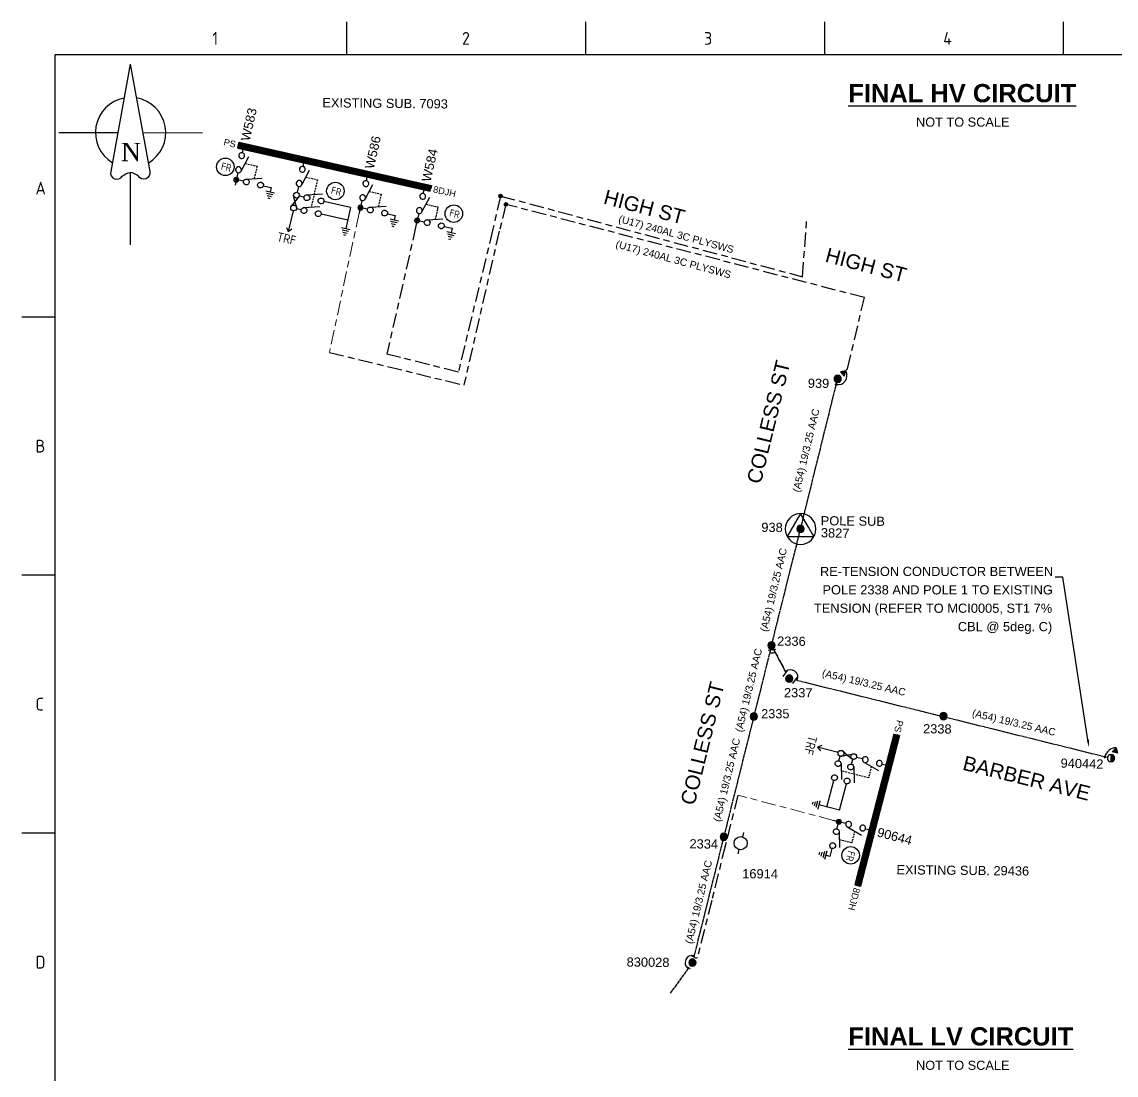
# Paper-space layout 'A1 Page 3' of a CAD drawing. Header units: metres, sheet in millimetres. Extents: x -21 to 813, y -3 to 583.
# Drawn here: x -20.5 to 279.5, y 294.6 to 583.4 of the extents above; entities that cross this region are included whole.
import ezdxf
from ezdxf import colors
from ezdxf.entities.mleader import LeaderData, LeaderLine
from ezdxf.enums import TextEntityAlignment as Align
from ezdxf.math import Vec2, Vec3

# ---------------------------------------------------------------- set-up
doc = ezdxf.new("R2010")
doc.units = ezdxf.units.M
for name, pattern in [('A', [0]), ('Cable Exist OH', [1, 1, 0]), ('Cable Exist UG', [8.2, 4, -1.2, 1.8, -1.2]), ('CENTERX2', [4, 2.5, -0.5, 0.5, -0.5]), ('DASHED', [0.75, 0.5, -0.25])]:
    doc.linetypes.add(name, pattern=pattern)
doc.layers.get('0').update_dxf_attribs({"color": 6})
doc.layers.add('Cadastre Roads_SP_EXT', color=9, linetype='Continuous', lineweight=5)
for name, color, linetype in [('Earthing_SP_Misc', 7, 'Continuous'), ('Equip_HV_EXT', 7, 'Continuous'), ('Equip_HV_LV_EXT', 7, 'Continuous'), ('Equip_LV_NEW', 2, 'Continuous'), ('Equip_SP_HV_EXT', 7, 'Continuous'), ('Equip_SP_LV_NEW', 2, 'Continuous'), ('Mains_HV_EXT', 7, 'Continuous'), ('Mains_HV_NEW_U97', 2, 'Continuous'), ('Mains_LV_EXT', 7, 'Continuous'), ('Notes', 7, 'Continuous'), ('Span_SP_EXT', 7, 'Continuous'), ('Sub_SP_EXT', 7, 'Continuous'), ('Sub_SP_TR_HV_LV_EXT', 7, 'Continuous'), ('SupportsOH_SP_TR_HV_LV_SL_EXT', 7, 'Continuous'), ('SupportsOH_SP_TR_HV_LV_SL_NEW', 2, 'Continuous'), ('SupportsUG_SP_EXT', 7, 'Continuous')]:
    doc.layers.add(name, color=color, linetype=linetype)
doc.styles.add('ARIAL', font='arial.ttf', dxfattribs={"height": 2})
doc.styles.add('iecISOCP', font='isocp.shx')
doc.styles.add('iecNAME', font='times.ttf')
doc.styles.add('IESYMBOL1', font='isocp.shx')
doc.styles.add('POLE_LABEL', font='arial.ttf')
doc.styles.get("Standard").update_dxf_attribs({"font": 'arial.ttf'})
doc.styles.add('SWG_LABEL', font='arial.ttf')
doc.styles.add('SWITCH_LABEL', font='arial.ttf', dxfattribs={"height": 2.5})
doc.linetypes.add('Cable New UG', pattern='A,7,-0.25,["x",Standard,S=2,R=0,X=0.2,Y=-0.8],-2.1', length=9.35)

# ---------------------------------------------------------------- blocks, each defined once
blk = doc.blocks.new('NorthPnt 11(NP11)')
for p, q in [((-19.7, 0.02), (-3.49, 0)), ((3.32, 0), (19.7, -0.02)), ((-0.08, -10.94), (-0.08, -30.8))]:
    blk.add_line(p, q)
for points in [[(-0.08, 18.81), (-5.43, -10.68, 0.877048), (-2.29, -11.9, -0.1543), (-0.08, -10.94, 0.090511)], [(-0.08, 18.81), (5.26, -10.68, -0.877048), (2.13, -11.9, 0.1543), (-0.08, -10.94, -0.090511)]]:
    blk.add_lwpolyline(points, format="xyb")
for start, end in [(100.5988, 238.8643), (300.0994, 80.4374)]:
    blk.add_arc((0, 0), 9.64, start, end)
at = {"color": 7, "style": 'iecNAME'}
blk.add_text('N', height=5.02, dxfattribs=at).set_placement((-2.62, -7.82))
blk = doc.blocks.new('A1_FRAME_TITLE')
at = {"layer": 'Notes', "linetype": 'Continuous'}
for p, q in [((89.14, 574.39), (89.14, 583.39)), ((154.65, 574.39), (154.65, 583.39)), ((220.16, 574.39), (220.16, 583.39)), ((285.67, 574.39), (285.67, 583.39)), ((9, 502.43), (0, 502.43)), ((8.99, 431.68), (0, 431.68)), ((8.99, 360.93), (0, 360.93))]:
    blk.add_line(p, q, dxfattribs=at)
at = {"layer": 'Notes', "color": 3, "linetype": 'Continuous'}
blk.add_line((9, 574.39), (9, 5.97), dxfattribs=at)
at = {"layer": 'Notes', "color": 3, "linetype": 'Continuous', "flags": 128}
for points in [[(149.5, 574.39), (9, 574.39)], [(824.37, 574.39), (149.5, 574.39)]]:
    blk.add_lwpolyline(points, dxfattribs=at)
blk.add_attdef('DRAFT_NUM', (29.9, 23.29), '', height=2.5, rotation=90)
at = {"layer": 'Notes', "color": 7, "style": 'iecISOCP'}
for s, p in [('1', (52.24, 577.12)), ('2', (120.7, 577.12)), ('3', (187.09, 577.12)), ('4', (252.67, 577.12)), ('A', (3.74, 536.06)), ('B', (3.74, 465.31)), ('C', (3.74, 394.56)), ('D', (3.74, 323.81))]:
    blk.add_text(s, height=3.5, dxfattribs=at).set_placement(p)
at = {"layer": 'Notes', "color": 7, "style": 'iecISOCP', "flags": 8}
blk.add_attdef('VERSION_NO', text='', height=2.5, rotation=90, dxfattribs=at).set_placement((302.04, 43.81), align=Align.MIDDLE_CENTER)
at = {"layer": 'Notes', "color": 7, "style": 'iecISOCP'}
for tag, p in [('CAP_NO', (513.19, 43.46)), ('IE_NUM', (513.05, 37.81)), ('REF_No_1', (335.24, 32.31)), ('REF_1', (362.52, 32.31)), ('GEN_WO', (441.71, 31.76)), ('HV_SWITCH', (513.46, 32.16)), ('REF_No_2', (335.24, 26.31)), ('REF_2', (362.52, 26.31)), ('OH_WO', (441.71, 25.81)), ('UBD_REF', (513.05, 25.83)), ('REF_No_3', (335.24, 20.31)), ('REF_3', (362.52, 20.31)), ('UG_WO', (441.71, 20.05)), ('GIS_MAP_No', (513.05, 20.04)), ('REF_No_4', (335.24, 14.31)), ('REF_4', (362.52, 14.31)), ('SUB_WO', (441.71, 13.81)), ('HV_OP_DIAG', (513.33, 14.2)), ('LGA', (512.95, 7.78))]:
    blk.add_attdef(tag, p, '', height=2.5, dxfattribs=at)
at = {"layer": 'Notes', "style": 'iecISOCP'}
for tag, p in [('T1', (684.37, 39.47)), ('T2', (684.37, 34.35)), ('T3', (684.37, 28.92)), ('T4', (684.37, 23.66)), ('T5', (684.37, 18.23)), ('T6', (684.37, 12.97))]:
    blk.add_attdef(tag, text='', height=3.5, dxfattribs=at).set_placement(p, align=Align.CENTER)
at = {"layer": 'Notes', "color": 7, "style": 'iecISOCP'}
for tag, p in [('scale', (567.76, 33.27)), ('DRAWN', (567.76, 24.93)), ('DATE', (567.76, 16.88)), ('CHD', (567.76, 8.37)), ('DESIGN', (605.62, 9.15))]:
    blk.add_attdef(tag, text='', height=2.5, dxfattribs=at).set_placement(p, align=Align.CENTER)
at = {"layer": 'Notes', "color": 4, "style": 'iecISOCP'}
blk.add_attdef('NUM', text='', height=7, dxfattribs=at).set_placement((792.37, 20.12), align=Align.MIDDLE_CENTER)
at = {"layer": 'Notes', "color": 1, "style": 'iecISOCP'}
blk.add_attdef('REV', text='', height=5, dxfattribs=at).set_placement((820.05, 17.1), align=Align.CENTER)
at = {"layer": 'Notes', "color": 7, "style": 'iecISOCP'}
for tag, p in [('NS', (790.71, 8.12)), ('SHTS', (805.41, 8.12))]:
    blk.add_attdef(tag, text='', height=2.5, dxfattribs=at).set_placement(p, align=Align.MIDDLE)
at = {"layer": 'Notes', "style": 'iecISOCP'}
blk.add_attdef('ExportID', (9.08, 2.39), '', height=2.5, dxfattribs=at)
at = {"layer": 'Notes', "style": 'iecISOCP', "flags": 1}
for tag, p in [('ProjectType', (14.17, -26.8)), ('ProjectNumber', (23.56, -26.82)), ('DrawingNumber', (35.51, -26.8)), ('ProjectDescription', (47.56, -26.83)), ('ExportDate', (60.28, -26.79)), ('ExportUserName', (69.15, -26.8)), ('DesignerCompanyName', (81.48, -26.79)), ('ExportAreaOfInterest', (97.1, -26.81)), ('GIS_SUCCESS', (112, -26.78)), ('CAD_SUCCESS', (121.79, -26.78)), ('DEPOTCODE', (132.11, -26.88)), ('ExportCategories', (140.08, -26.8)), ('Comments', (154.38, -26.88))]:
    blk.add_attdef(tag, p, '', height=1, dxfattribs=at)
blk = doc.blocks.new('SUB_POLE_EXT')
blk.add_wipeout([(0, 4.22), (0.42, 4.2), (0.83, 4.14), (1.21, 4.05), (1.62, 3.9), (1.99, 3.72), (2.35, 3.51), (2.68, 3.26), (2.99, 2.99), (3.28, 2.66), (3.52, 2.34), (3.76, 1.92), (3.9, 1.62), (4.04, 1.23), (4.18, 0.63), (4.22, 0), (4.18, -0.61), (4.06, -1.15), (3.9, -1.62), (3.58, -2.24), (3.22, -2.73), (2.97, -3.01), (2.68, -3.26), (2.36, -3.5), (2, -3.72), (1.64, -3.89), (1.25, -4.03), (0.82, -4.14), (0.42, -4.2), (0, -4.22), (-0.41, -4.2), (-0.8, -4.15), (-1.21, -4.05), (-1.62, -3.9), (-1.99, -3.73), (-2.35, -3.51), (-2.68, -3.26), (-2.96, -3.02), (-3.23, -2.72), (-3.51, -2.35), (-3.71, -2.01), (-3.91, -1.6), (-4.05, -1.21), (-4.16, -0.76), (-4.22, -0.14), (-4.21, 0.39), (-4.14, 0.83), (-4.03, 1.27), (-3.9, 1.63), (-3.71, 2.02), (-3.5, 2.37), (-3.28, 2.67), (-2.99, 2.99), (-2.68, 3.27), (-2.33, 3.52), (-1.98, 3.73), (-1.63, 3.9), (-1.2, 4.05), (-0.78, 4.15), (-0.4, 4.21)])
blk.add_line((2.16, 0.48), (2.16, 0.48, 0))
blk.add_lwpolyline([(-4.22, 0, 1), (4.22, 0, 1)], format="xyb", close=True)
blk.add_lwpolyline([(2.14, 0.52), (0, 4.22), (-3.66, -2.11), (3.66, -2.11)], close=True)
for tag, height, flags, p in [('ASSET_NUM', 3.5, 8, (2, 2)), ('STREET_CODE', 0.2, 9, (1.5, 0)), ('CONSTRUCTED_VOLTAGE', 0.2, 9, (1.5, -0.2)), ('OPERATING_VOLTAGE', 0.2, 9, (1.5, -0.6)), ('OPERATED_BY', 0.2, 9, (1.5, -0.8)), ('ORIENTATION', 0.2, 9, (1.5, -1.2)), ('OWNED_BY', 0.2, 9, (1.5, -1.4)), ('SECONDARY_VOLTAGE', 0.2, 9, (1.5, -1.6)), ('STATE', 0.2, 9, (1.5, -1.8)), ('SUBSTATION_TYPE', 0.2, 9, (1.5, -2)), ('STREETNAME', 0.2, 9, (1.5, -2.8)), ('SUBURB', 0.2, 9, (1.5, -3)), ('NO_PHASES', 0.2, 9, (1.5, -0.4)), ('MAINTAINED_BY', 0.2, 9, (1.5, -1)), ('USAGE', 0.2, 9, (1.5, -2.2)), ('LEGEND', 0.2, 9, (1.5, -2.4)), ('LOCATION', 0.2, 9, (1.5, -2.6)), ('Z', 0.2, 1, (1.5, -3.4)), ('NOTES', 0.2, 9, (1.5, -3.2))]:
    blk.add_attdef(tag, text='', height=height, dxfattribs=dict(flags=flags)).set_placement(p, align=Align.MIDDLE_LEFT)
blk = doc.blocks.new('POLE_EXT')
blk.add_hatch(color=256).paths.add_polyline_path([(-1, 0, 1), (1, 0, 1)])
blk.add_lwpolyline([(-1, 0, 1), (1, 0, 1)], format="xyb", close=True)
for tag, height, flags, p in [('pNumber', 2.5, 8, (-17.84, 2.07)), ('OWNED_BY', 0.2, 9, (1.35, -0.4)), ('SPECIAL_USE', 0.2, 9, (1.35, -0.8)), ('STATE', 0.2, 9, (1.35, -1)), ('cLV', 0.2, 9, (1.35, -1.4)), ('hDepth', 0.2, 9, (1.35, -1.6)), ('hDia', 0.2, 9, (1.35, -1.8)), ('cHV', 0.2, 9, (1.35, -2)), ('PARENT', 0.2, 9, (1.35, -0.6)), ('USAGE', 0.2, 9, (1.35, -1.2)), ('LBRACKET', 0.2, 9, (1.35, -2.2)), ('LExisting', 0.2, 9, (1.35, -2.4)), ('LANTNUMBER', 0.2, 9, (1.35, -2.6)), ('LOther', 0.2, 9, (1.35, -2.8)), ('LRemove', 0.2, 9, (1.35, -3)), ('cLinedev', 0.2, 9, (1.35, -3.4)), ('pExisting', 0.2, 9, (1.35, -3.8)), ('pFooting', 0.2, 9, (1.35, -4.4)), ('pNew', 0.2, 9, (1.35, -4.6)), ('pRelocate', 0.2, 9, (1.35, -5)), ('pRemove', 0.2, 9, (1.35, -5.2)), ('pReplace', 0.2, 9, (1.35, -5.4)), ('pStay', 0.2, 9, (1.35, -5.6)), ('pType', 0.2, 9, (1.35, -5.8)), ('cspan', 0.2, 9, (1.35, -6)), ('LEGEND', 0.2, 9, (1.35, -3.2)), ('LOCATION', 0.2, 9, (1.35, -3.6)), ('PFNUMBER', 0.2, 9, (1.35, -4)), ('NEWPFNUMBER', 0.2, 9, (1.35, -4.2)), ('STREETNAME', 0.2, 9, (1.35, -6.2)), ('SUBURB', 0.2, 9, (1.35, -6.4)), ('OPERATED_BY', 0.2, 9, (1.36, -7.01)), ('NOTES', 0.2, 9, (1.35, -6.6)), ('MAINTAINED_BY', 0.2, 9, (1.36, -6.81))]:
    blk.add_attdef(tag, text='', height=height, dxfattribs=dict(flags=flags)).set_placement(p, align=Align.MIDDLE_LEFT)
at = {"style": 'POLE_LABEL'}
for tag, height, flags, p in [('ASSET_NUM', 2.5, 8, (2, 2)), ('STRUCTURE_PLANT_NUMBER', 0.2, 9, (1.35, 0.03)), ('STREET_CODE', 0.2, 9, (1.35, -0.2))]:
    blk.add_attdef(tag, text='', height=height, dxfattribs=dict(at, flags=flags)).set_placement(p, align=Align.MIDDLE_LEFT)
at = {"flags": 1}
blk.add_attdef('Z', (1.35, -7.33), '', height=0.2, dxfattribs=at)
blk = doc.blocks.new('HV_ABS_OPEN_EXT')
for p, q in [((-3, 6.87), (-1.8, 6.87)), ((1.8, 6.87), (3, 6.87))]:
    blk.add_line(p, q)
blk.add_circle((0, 6.87), 1.8)
for tag, height, flags, p in [('ASSET_NUM', 2.5, 8, (2, 2)), ('STREET_CODE', 0.2, 9, (1.5, 0)), ('ACTUAL_STATUS', 0.2, 9, (1.5, -0.2)), ('CONSTRUCTED_VOLTAGE', 0.2, 9, (1.5, -0.4)), ('OPERATING_VOLTAGE', 0.2, 9, (1.5, -0.8)), ('ORIENTATION', 0.2, 9, (1.5, -1)), ('OWNED_BY', 0.2, 9, (1.5, -1.2)), ('STATE', 0.2, 9, (1.5, -1.4)), ('SWITCH_TYPE', 0.2, 9, (1.5, -1.6)), ('STREETNAME', 0.2, 9, (1.5, -2.4)), ('SUBURB', 0.2, 9, (1.5, -2.6)), ('NO_PHASES', 0.2, 9, (1.5, -0.6)), ('USAGE', 0.2, 9, (1.5, -1.8)), ('LEGEND', 0.2, 9, (1.5, -2)), ('LOCATION', 0.2, 9, (1.5, -2.2)), ('NOTES', 0.2, 9, (1.5, -2.8)), ('MAINTAINED_BY', 0.2, 9, (1.5, -3)), ('OPERATED_BY', 0.2, 9, (1.5, -3.2)), ('Z', 0.2, 1, (1.5, -3.6)), ('LABEL_ALIGNMENT', 0.2, 9, (1.5, -3.4))]:
    blk.add_attdef(tag, text='', height=height, dxfattribs=dict(flags=flags)).set_placement(p, align=Align.MIDDLE_LEFT)
blk = doc.blocks.new('CONNECTOR_NODE_EXT')
h = blk.add_hatch(color=256)
edge = h.paths.add_edge_path()
edge.add_arc((0, 0), 0.5, 0, 360)
blk.add_circle((0, 0), 0.5)
at = {"flags": 1}
blk.add_attdef('Z', (0, 0), '', height=0.2, dxfattribs=at)
at = {"flags": 9}
for tag, p in [('CONNECTOR_TYPE', (0, 0)), ('CONSTRUCTED_VOLTAGE', (0, -0.2)), ('OPERATING_VOLTAGE', (0, -0.6)), ('ORIENTATION', (0, -0.8)), ('SUBTYPE', (0, -1)), ('NO_PHASES', (0, -0.4)), ('USAGE', (0, -1.2)), ('NOTES', (0, -1.4))]:
    blk.add_attdef(tag, text='', height=0.2, dxfattribs=at).set_placement(p, align=Align.MIDDLE_LEFT)
blk = doc.blocks.new('POLE_REPLACE_NEW')
for tag, height, flags, p in [('LRemove', 0.2, 9, (1.5, -2.8)), ('LEGEND', 0.2, 9, (1.5, -3)), ('cLinedev', 0.2, 9, (1.5, -3.2)), ('cspan', 0.2, 9, (1.5, -5.6)), ('SUBURB', 0.2, 9, (1.5, -5.8)), ('STREETNAME', 0.2, 9, (1.5, -6)), ('pExisting', 0.2, 9, (1.5, -3.4)), ('PFNUMBER', 0.2, 9, (1.5, -3.6)), ('NEWPFNUMBER', 0.2, 9, (1.5, -3.8)), ('pFooting', 0.2, 9, (1.5, -4)), ('pNew', 0.2, 9, (1.5, -4.2)), ('pRelocate', 0.2, 9, (1.5, -4.6)), ('pRemove', 0.2, 9, (1.5, -4.8)), ('pReplace', 0.2, 9, (1.5, -5)), ('pStay', 0.2, 9, (1.5, -5.2)), ('pType', 0.2, 9, (1.5, -5.4)), ('pNumber', 2, 8, (1.5, -4.4)), ('OPERATED_BY', 0.2, 9, (1.5, -6.6)), ('Z', 0.2, 1, (1.5, -7)), ('LOCATION', 0.2, 9, (1.5, -6.2)), ('NOTES', 0.2, 9, (1.5, -6.4)), ('MAINTAINED_BY', 0.2, 9, (1.5, -6.8))]:
    blk.add_attdef(tag, text='', height=height, dxfattribs=dict(flags=flags)).set_placement(p, align=Align.MIDDLE_LEFT)
blk.add_wipeout([(0, 1), (-0.13, 0.99), (-0.25, 0.97), (-0.37, 0.93), (-0.48, 0.88), (-0.59, 0.81), (-0.68, 0.73), (-0.77, 0.64), (-0.84, 0.54), (-0.9, 0.43), (-0.95, 0.31), (-0.98, 0.19), (-1, 0.06), (-1, -0.06), (-0.98, -0.19), (-0.95, -0.31), (-0.9, -0.43), (-0.84, -0.54), (-0.77, -0.64), (-0.68, -0.73), (-0.59, -0.81), (-0.48, -0.88), (-0.37, -0.93), (-0.25, -0.97), (-0.13, -0.99), (0, -1), (0.13, -0.99), (0.25, -0.97), (0.37, -0.93), (0.48, -0.88), (0.59, -0.81), (0.68, -0.73), (0.77, -0.64), (0.84, -0.54), (0.9, -0.43), (0.95, -0.31), (0.98, -0.19), (1, -0.06), (1, 0.06), (0.98, 0.19), (0.95, 0.31), (0.9, 0.43), (0.84, 0.54), (0.77, 0.64), (0.68, 0.73), (0.59, 0.81), (0.48, 0.88), (0.37, 0.93), (0.25, 0.97), (0.13, 0.99)])
h = blk.add_hatch(color=256)
edge = h.paths.add_edge_path()
edge.add_arc((0, 0), 1, 270, 450)
edge.add_line((0, 1), (0, -1))
blk.add_lwpolyline([(0, 1), (0, -1)])
at = {"lineweight": -3}
blk.add_arc((0, 0), 1, 90, 270, dxfattribs=at)
blk.add_arc((0, 0), 1, 270, 90)
for tag, height, flags, p in [('ASSET_NUM', 2.5, 8, (2, 2)), ('STREET_CODE', 0.2, 9, (1.5, 0)), ('OWNED_BY', 0.2, 9, (1.5, -0.2)), ('SPECIAL_USE', 0.2, 9, (1.5, -0.6)), ('STATE', 0.2, 9, (1.5, -0.8)), ('cLV', 0.2, 9, (1.5, -1.2)), ('cHV', 0.2, 9, (1.5, -1.8)), ('PARENT', 0.2, 9, (1.5, -0.4)), ('USAGE', 0.2, 9, (1.5, -1)), ('hDepth', 0.2, 9, (1.5, -1.4)), ('hDia', 0.2, 9, (1.5, -1.6)), ('LBRACKET', 0.2, 9, (1.5, -2)), ('LExisting', 0.2, 9, (1.5, -2.2)), ('LANTNUMBER', 0.2, 9, (1.5, -2.4)), ('LOther', 0.2, 9, (1.5, -2.6))]:
    blk.add_attdef(tag, text='', height=height, dxfattribs=dict(flags=flags)).set_placement(p, align=Align.MIDDLE_LEFT)
at = {"style": 'POLE_LABEL', "flags": 9}
blk.add_attdef('STRUCTURE_PLANT_NUMBER', text='', height=0.2, dxfattribs=at).set_placement((1.5, 0.24), align=Align.MIDDLE_LEFT)
blk = doc.blocks.new('UGOH_NEW')
blk.add_hatch(color=256).paths.add_polyline_path([(-0.75, 1.7), (0.75, 1.7), (0, 3)])
blk.add_lwpolyline([(-0.75, 1.7), (0.75, 1.7), (0, 3)], close=True)
for tag, flags, p in [('CONSTRUCTED_VOLTAGE', 9, (1.5, 0)), ('ACTUAL_STATUS', 9, (1.5, -1.6)), ('OPERATING_VOLTAGE', 9, (1.5, -0.2)), ('ORIENTATION', 9, (1.5, -0.4)), ('STATE', 9, (1.5, -0.6)), ('OWNED_BY', 9, (1.5, -1)), ('OPERATED_BY', 9, (1.5, -1.2)), ('TYPE', 1, (1.5, -2)), ('USAGE', 9, (1.5, -0.8)), ('MAINTAINED_BY', 9, (1.5, -1.4)), ('NUMBER_OF_PHASES', 9, (1.5, -1.8))]:
    blk.add_attdef(tag, text='', height=0.2, dxfattribs=dict(flags=flags)).set_placement(p, align=Align.MIDDLE_LEFT)
blk = doc.blocks.new('SWG_SIE_TRF_NOES_NEW')
for p, q in [((7.01, 0.8), (2.79, 1.95)), ((14.68, 0), (20.54, 0))]:
    blk.add_line(p, q)
at = {"linetype": 'DASHED'}
blk.add_lwpolyline([(4.9, 1.38), (4.9, 4.64), (12.61, 4.64)], dxfattribs=at)
for points in [[(2.2, 0.01), (1.2, 0.01)], [(19.54, -0.75), (20.54, 0), (19.54, 0.75)], [(7.8, 0), (9.45, 0)]]:
    blk.add_lwpolyline(points)
for points in [[(3, -0.79, 1), (3, 0.81, 1)], [(7, -0.8, 1), (7, 0.8, 1)]]:
    blk.add_lwpolyline(points, format="xyb", close=True)
at = {"flags": 1}
blk.add_attdef('Z', (0, 0), '', height=0.2, dxfattribs=at)
at = {"style": 'SWITCH_LABEL', "flags": 9}
blk.add_attdef('STREET_CODE', text='', height=0.2, dxfattribs=at).set_placement((0, -0.2), align=Align.MIDDLE_LEFT)
at = {"flags": 9}
for tag, p in [('ORIENTATION', (0, -0.4)), ('SUBURB', (0, -1)), ('STREETNAME', (0, -1.2)), ('OPERATED_BY', (0, -2.11)), ('PARENT', (0, -0.6)), ('USAGE', (0, -0.8)), ('LOCATION', (0, -1.4)), ('NOTES', (0, -1.6)), ('OWNED_BY', (0, -1.89)), ('MAINTAINED_BY', (0, -2.32))]:
    blk.add_attdef(tag, text='', height=0.2, dxfattribs=at).set_placement(p, align=Align.MIDDLE_LEFT)
blk = doc.blocks.new('SWG_FUSE_NEW')
for points in [[(1.15, 0.72), (4.04, -0.71)], [(1.16, -0.72), (4.04, 0.73)]]:
    blk.add_lwpolyline(points)
for centre in [(0.8, 0), (4.4, 0.01)]:
    blk.add_circle(centre, 0.8)
blk = doc.blocks.new('SWG_SIE_TRF_NEW')
at = {"linetype": 'CENTERX2'}
blk.add_blockref('SWG_SIE_TRF_NOES_NEW', (0, 0), dxfattribs=at)
at = {"linetype": 'CENTERX2', "rotation": 180}
blk.add_blockref('SWG_FUSE_NEW', (14.68, 0), dxfattribs=at)
at = {"style": 'IESYMBOL1'}
blk.add_text('TRF', height=2.5, rotation=89.9826, dxfattribs=at).set_placement((22.51, -0.05), align=Align.MIDDLE_CENTER)
blk = doc.blocks.new('FAULT_INDIC_SE')
blk.add_circle((0, 0), 2.4)
at = {"insert": (-1.15, 1), "char_height": 2, "width": 2.7042, "attachment_point": 1, "style": 'iecISOCP'}
blk.add_mtext('FR', dxfattribs=at)
blk = doc.blocks.new('SWG_SIE_SU_NEW')
blk.add_line((5.81, 0.79), (1.59, 1.94))
at = {"linetype": 'A', "lineweight": 0}
for p, q in [((7.98, 0.35), (7.98, -0.37)), ((8.18, -0.58), (8.18, 0.56)), ((8.38, 0.66), (8.38, -0.68)), ((8.58, -0.71), (8.58, 0.69)), ((8.78, 0.66), (8.78, -0.68)), ((8.98, -0.59), (8.98, 0.56)), ((9.18, 0.35), (9.18, -0.38))]:
    blk.add_line(p, q, dxfattribs=at)
at = {"linetype": 'DASHED'}
blk.add_lwpolyline([(3.7, 1.36), (3.7, 4.73), (7.22, 4.73)], dxfattribs=at)
for points in [[(1, 0), (0, 0)], [(6.6, -0.01), (10.1, -0.01)]]:
    blk.add_lwpolyline(points)
for points in [[(1.8, -0.8, 1), (1.8, 0.8, 1)], [(5.8, -0.81, 1), (5.8, 0.79, 1)]]:
    blk.add_lwpolyline(points, format="xyb", close=True)
at = {"linetype": 'A', "lineweight": 0}
blk.add_circle((8.58, -0.01), 0.7, dxfattribs=at)
at = {"style": 'SWG_LABEL', "flags": 8}
blk.add_attdef('ASSET_NUM', text='', height=2.5, rotation=179.9544, dxfattribs=at).set_placement((-2.4, 0.01), align=Align.MIDDLE_LEFT)
at = {"flags": 1}
blk.add_attdef('Z', (0, 0), '', height=0.2, dxfattribs=at)
at = {"style": 'SWITCH_LABEL', "flags": 9}
blk.add_attdef('STREET_CODE', text='', height=0.2, dxfattribs=at).set_placement((0, 0), align=Align.MIDDLE_LEFT)
at = {"flags": 9}
for tag, p in [('OPERATED_BY', (-0.01, -1.84)), ('ORIENTATION', (0, -0.2)), ('SUBURB', (0, -0.8)), ('STREETNAME', (0, -1)), ('OWNED_BY', (-0.01, -1.62)), ('MAINTAINED_BY', (-0.01, -2.05)), ('PARENT', (0, -0.4)), ('USAGE', (0, -0.6)), ('LOCATION', (0, -1.2)), ('NOTES', (0, -1.4))]:
    blk.add_attdef(tag, text='', height=0.2, dxfattribs=at).set_placement(p, align=Align.MIDDLE_LEFT)
blk = doc.blocks.new('SWG_SIE_TRS_ES_1_NEW')
for p, q in [((-6.1, 4.33), (-1.8, 5.55)), ((-6.1, 0.75), (-1.8, 1.97)), ((5.3, -2.29), (7.7, -2.29)), ((5.6, -2.89), (7.4, -2.89)), ((5.9, -3.49), (7.1, -3.49)), ((6.21, -4.09), (6.81, -4.09))]:
    blk.add_line(p, q)
for points in [[(-6.59, 3.56), (-7.89, 3.56)], [(6.5, 3.57), (-0.99, 3.57)], [(6.5, 3.57), (6.5, -2.29)], [(-6.59, -0.02), (-7.89, -0.02)], [(6.5, -0.01), (-0.99, -0.01)]]:
    blk.add_lwpolyline(points)
for points in [[(-5.79, 2.76, -1), (-5.79, 4.36, -1)], [(-1.79, 2.77, -1), (-1.79, 4.37, -1)], [(-5.79, -0.82, -1), (-5.79, 0.78, -1)], [(-1.79, -0.81, -1), (-1.79, 0.79, -1)]]:
    blk.add_lwpolyline(points, format="xyb", close=True)
at = {"flags": 1}
blk.add_attdef('Z', (0, 0), '', height=0.2, dxfattribs=at)
at = {"style": 'SWG_LABEL', "flags": 8}
blk.add_attdef('ASSET_NUM', text='', height=2.5, dxfattribs=at).set_placement((-1.81, -2.26), align=Align.MIDDLE_CENTER)
at = {"style": 'SWITCH_LABEL', "flags": 9}
blk.add_attdef('STREET_CODE', text='', height=0.2, dxfattribs=at).set_placement((0, -0.2), align=Align.MIDDLE_LEFT)
at = {"flags": 9}
for tag, p in [('ORIENTATION', (0, -0.4)), ('SUBURB', (0, -1)), ('STREETNAME', (0, -1.2)), ('PARENT', (0, -0.6)), ('USAGE', (0, -0.8)), ('LOCATION', (0, -1.4)), ('NOTES', (0, -1.6)), ('OWNED_BY', (0.01, -1.8)), ('OPERATED_BY', (0.01, -2.03)), ('MAINTAINED_BY', (0, -2.23))]:
    blk.add_attdef(tag, text='', height=0.2, dxfattribs=at).set_placement(p, align=Align.MIDDLE_LEFT)
blk = doc.blocks.new('SWG_SIE_ES_NEW')
for p, q in [((-5.79, 0.78), (-1.79, 1.93)), ((0.01, -1.21), (2.41, -1.21)), ((0.31, -1.81), (2.11, -1.81)), ((0.61, -2.41), (1.81, -2.41)), ((0.92, -3.01), (1.52, -3.01))]:
    blk.add_line(p, q)
for points in [[(-5.79, -0.82, -1), (-5.79, 0.78, -1)], [(-1.79, -0.81, -1), (-1.79, 0.79, -1)]]:
    blk.add_lwpolyline(points, format="xyb", close=True)
for points in [[(-6.59, -0.02), (-7.89, -0.02)], [(-0.99, -0.01), (1.21, -0.01), (1.21, -1.21)]]:
    blk.add_lwpolyline(points)
at = {"flags": 1}
blk.add_attdef('Z', (0, 0), '', height=0.2, dxfattribs=at)
at = {"style": 'SWITCH_LABEL', "flags": 9}
blk.add_attdef('STREET_CODE', text='', height=0.2, dxfattribs=at).set_placement((0, -0.2), align=Align.MIDDLE_LEFT)
at = {"flags": 9}
for tag, p in [('ORIENTATION', (0, -0.4)), ('SUBURB', (0, -1)), ('STREETNAME', (0, -1.2)), ('OPERATED_BY', (0, -2.01)), ('PARENT', (0, -0.6)), ('USAGE', (0, -0.8)), ('LOCATION', (0, -1.4)), ('NOTES', (0, -1.6)), ('OWNED_BY', (0, -1.78)), ('MAINTAINED_BY', (0, -2.21))]:
    blk.add_attdef(tag, text='', height=0.2, dxfattribs=at).set_placement(p, align=Align.MIDDLE_LEFT)
at = {"style": 'ARIAL', "flags": 8}
blk.add_attdef('ASSET_NUM', text='', height=2, dxfattribs=at).set_placement((14.3, -5.09), align=Align.MIDDLE_RIGHT)
blk = doc.blocks.new('*U222')
for p, q in [((-1.6, 0), (-1.6, 42.62)), ((-1.6, 42.62), (-0.8, 42.62)), ((0, 42.62), (-0.8, 42.62)), ((0, 0), (0, 42.62)), ((-1.6, 0), (-0.8, 0)), ((0, 0), (-0.8, 0))]:
    blk.add_line(p, q)
at = {"style": 'ARIAL'}
blk.add_attdef('SWG_TYPE', text='', height=1.8, rotation=90, dxfattribs=at).set_placement((-0.8, 43.37), align=Align.MIDDLE_LEFT)
blk.add_attdef('SUB_TYPE', text='', height=1.8, rotation=90, dxfattribs=at).set_placement((-0.8, -0.76), align=Align.MIDDLE_RIGHT)
blk = doc.blocks.new('*U221')
for p, q in [((-1.6, 0), (-1.6, 54.05)), ((-1.6, 54.05), (-0.8, 54.05)), ((0, 54.05), (-0.8, 54.05)), ((0, 0), (0, 54.05)), ((-1.6, 0), (-0.8, 0)), ((0, 0), (-0.8, 0))]:
    blk.add_line(p, q)
at = {"style": 'ARIAL'}
blk.add_attdef('SWG_TYPE', text='', height=1.8, rotation=90, dxfattribs=at).set_placement((-0.8, 54.8), align=Align.MIDDLE_LEFT)
blk.add_attdef('SUB_TYPE', text='', height=1.8, rotation=90, dxfattribs=at).set_placement((-0.8, -0.76), align=Align.MIDDLE_RIGHT)
blk = doc.blocks.new('HV Circuit')
at = {"linetype": 'Cable Exist UG'}
h = blk.add_hatch(dxfattribs=at)
h.set_pattern_fill('_USER', scale=0.01, angle=84.8329, pattern_type=0)
h.set_pattern_definition([(84.832856, (39.733922, 542.24564), (-0.0099593621, 0.0009006147), [])])
h.paths.add_polyline_path([(-20.19, 557.93), (-20.54, 556.37), (32.2, 544.5), (32.55, 546.06)])
h.paths.add_polyline_path([(-25.13, 556.8), (-20.95, 555.85), (-20.34, 558.58), (-24.52, 559.52)], flags=9)
h.paths.add_polyline_path([(32.34, 543.86), (39.37, 542.28), (39.98, 544.97), (32.95, 546.55)], flags=9)
h = blk.add_hatch()
h.set_pattern_fill('_USER', color=0, scale=0.01, pattern_type=0)
h.set_pattern_definition([(0, (146.228392, 346.566636), (0, 0.01), [])])
h.paths.add_polyline_path([(160.88, 395.23), (159.33, 395.63), (148.67, 354.36), (150.22, 353.96)])
h.paths.add_polyline_path([(159.9, 400.21), (158.83, 396.06), (161.53, 395.37), (162.6, 399.51)], flags=9)
h.paths.add_polyline_path([(148.03, 354.23), (146.23, 347.26), (148.9, 346.57), (150.7, 353.54)], flags=9)
at = {"layer": 'Equip_HV_EXT', "ltscale": 0.5}
blk.add_arc((144.01, 493.97), 2.51, 259.974, 31.2179, dxfattribs=at)
at = {"layer": 'Mains_HV_EXT', "color": 7, "linetype": 'Cable Exist UG', "lineweight": 0}
blk.add_line((12.74, 538.53), (4.58, 500.34), dxfattribs=at)
at = {"layer": 'Mains_HV_EXT', "linetype": 'Cable Exist UG'}
for p, q in [((28.32, 535.02), (20.36, 499.88)), ((4.58, 500.34), (41.47, 491.36)), ((39.94, 494.94), (20.36, 499.88))]:
    blk.add_line(p, q, dxfattribs=at)
at = {"layer": 'Mains_HV_EXT'}
blk.add_line((218.89, 388.99), (219.37, 388.87), dxfattribs=at)
at = {"layer": 'Mains_HV_EXT', "linetype": 'Cable Exist UG', "lineweight": 0}
blk.add_line((142.8, 372), (116.6, 378.93), dxfattribs=at)
at = {"layer": 'Mains_HV_EXT', "linetype": 'Cable Exist UG'}
for points in [[(51.51, 543.2), (49.4, 534.07), (39.94, 494.94)], [(51.51, 543.2), (134.35, 521.07), (135.52, 537.22)], [(53, 540.91), (51.16, 533.59), (41.47, 491.36)], [(145.24, 494.35), (146.68, 495.78), (151.3, 515.35), (53, 540.91)], [(143.96, 493.07), (144.66, 493.77)], [(116.6, 378.93), (113.2, 365.31), (109.42, 350.06), (105.49, 334.3), (104.99, 334.24), (104.99, 334.23)], [(104.97, 333.54), (104.11, 332.93)]]:
    blk.add_lwpolyline(points, dxfattribs=at)
at = {"layer": 'Mains_HV_EXT', "linetype": 'Cable Exist OH'}
for points in [[(125.52, 418.75), (112.72, 367.5)], [(125.83, 419.99), (125.59, 419.02)], [(126.3, 419.11), (125.83, 419.99)], [(129.8, 412.54), (126.44, 418.86)], [(130.69, 410.87), (130.22, 411.75)], [(131.66, 410.63), (130.69, 410.87)], [(219.37, 388.87), (132.34, 410.46)], [(112.72, 367.5), (104.51, 334.52)], [(104.37, 333.97), (104.11, 332.93)], [(103.1, 331.55), (98.05, 324.62)], [(104.11, 332.93), (103.56, 332.18)]]:
    blk.add_lwpolyline(points, dxfattribs=at)
at = {"layer": 'Mains_HV_EXT', "linetype": 'Continuous'}
for points in [[(126.74, 418.28, -0.524941), (125.36, 418.1)], [(132.88, 410.36, 0.792787), (129.64, 412.85)], [(104.6, 334.87, 0.846327), (102.96, 331.36)]]:
    blk.add_lwpolyline(points, format="xyb", dxfattribs=at)
at = {"layer": 'Mains_LV_EXT'}
for p, q in [((124.94, 418.68), (127.01, 418.92)), ((129, 411.47), (130.25, 413.14)), ((131.63, 409.52), (132.88, 411.19)), ((105.22, 334.1), (103.82, 334.93)), ((103.58, 331.27), (102.39, 331.97))]:
    blk.add_line(p, q, dxfattribs=at)
at = {"layer": 'Mains_LV_EXT', "linetype": 'Cable Exist OH'}
for points in [[(125.83, 419.99), (126.3, 419.11)], [(126.44, 418.86), (129.8, 412.54)], [(130.22, 411.75), (130.69, 410.87)]]:
    blk.add_lwpolyline(points, dxfattribs=at)
at = {"layer": 'Equip_HV_EXT'}
for p in [(51.51, 543.2), (53, 540.91)]:
    blk.add_blockref('CONNECTOR_NODE_EXT', p, dxfattribs=at)
at = {"layer": 'Equip_HV_EXT', "xscale": -0.2, "yscale": 0.2, "zscale": 0.2, "rotation": 205.4350457301791}
blk.add_blockref('POLE_EXT', (143.58, 491.49), dxfattribs=at)
at = {"layer": 'Equip_HV_EXT', "linetype": 'CENTERX2', "rotation": 165.5216732153379}
blk.add_blockref('*U222', (159.33, 395.63), dxfattribs=at).add_auto_attribs({'SUB_TYPE': 'PS', 'SWG_TYPE': '8DJH'})
at = {"layer": 'Equip_HV_EXT', "linetype": 'CENTERX2'}
for name, p, rotation in [('SWG_SIE_TRF_NEW', (158.32, 386.91), 165.5216732153379), ('SWG_SIE_TRS_ES_1_NEW', (142.66, 381.95), 255.5216732153379), ('SWG_SIE_ES_NEW', (142.14, 363.3), 255.5216732153379), ('FAULT_INDIC_SE', (147.53, 362.41), 255.5216732153379)]:
    blk.add_blockref(name, p, dxfattribs=dict(at, rotation=rotation))
ref = blk.add_blockref('SWG_SIE_SU_NEW', (152.57, 369.46), dxfattribs=dict(at, rotation=165.5216732153379))
ref.add_attrib('ASSET_NUM', '90644', dxfattribs={"layer": '0', "height": 2.5, "rotation": 345.476, "style": 'SWG_LABEL'}).set_placement((154.89, 368.85), align=Align.MIDDLE_LEFT)
at = {"layer": 'Equip_HV_LV_EXT', "lineweight": 0, "rotation": 192.0343222961978}
blk.add_blockref('UGOH_NEW', (145.08, 496.78), dxfattribs=at)
at = {"layer": 'Equip_SP_HV_EXT', "rotation": 255.0096584512695}
blk.add_blockref('HV_ABS_OPEN_EXT', (110.73, 367.54), dxfattribs=at)
at = {"layer": 'Span_SP_EXT', "color": 7, "linetype": 'CENTERX2'}
ref = blk.add_blockref('SWG_SIE_SU_NEW', (-19.06, 556.04), dxfattribs=dict(at, rotation=257.3116401250657))
ref.add_attrib('ASSET_NUM', 'W583', dxfattribs={"layer": '0', "height": 2.5, "rotation": 77.266, "style": 'SWG_LABEL'}).set_placement((-18.52, 558.38), align=Align.MIDDLE_LEFT)
at = {"layer": 'Span_SP_EXT', "color": 7, "linetype": 'CENTERX2', "rotation": 257.3116401250657}
blk.add_blockref('*U221', (-20.54, 556.37), dxfattribs=at).add_auto_attribs({'SUB_TYPE': 'PS', 'SWG_TYPE': '8DJH'})
at = {"layer": 'Span_SP_EXT', "color": 7, "linetype": 'CENTERX2'}
ref = blk.add_blockref('SWG_SIE_SU_NEW', (14.97, 548.38), dxfattribs=dict(at, rotation=257.3116401250657))
ref.add_attrib('ASSET_NUM', 'W586', dxfattribs={"layer": '0', "height": 2.5, "rotation": 77.266, "style": 'SWG_LABEL'}).set_placement((15.51, 550.72), align=Align.MIDDLE_LEFT)
ref = blk.add_blockref('SWG_SIE_SU_NEW', (30.55, 544.87), dxfattribs=dict(at, rotation=257.3116401250657))
ref.add_attrib('ASSET_NUM', 'W584', dxfattribs={"layer": '0', "height": 2.5, "rotation": 77.266, "style": 'SWG_LABEL'}).set_placement((31.09, 547.21), align=Align.MIDDLE_LEFT)
for name, p, rotation in [('FAULT_INDIC_SE', (-23.94, 551.19), 347.3116401250658), ('SWG_SIE_TRF_NEW', (-2.17, 553.47), 257.3116401250657), ('SWG_SIE_ES_NEW', (-12.57, 545.81), 347.3116401250658), ('FAULT_INDIC_SE', (6.23, 544.58), 347.3116401250658), ('SWG_SIE_TRS_ES_1_NEW', (3.27, 537.98), 347.3116401250658), ('SWG_SIE_ES_NEW', (21.46, 538.14), 347.3116401250658), ('FAULT_INDIC_SE', (38.69, 538.38), 347.3116401250658), ('SWG_SIE_ES_NEW', (37.04, 534.64), 347.3116401250658)]:
    blk.add_blockref(name, p, dxfattribs=dict(at, rotation=rotation))
at = {"layer": 'Sub_SP_TR_HV_LV_EXT'}
blk.add_blockref('SUB_POLE_EXT', (133.79, 451.91), dxfattribs=at)
at = {"layer": 'SupportsOH_SP_TR_HV_LV_SL_EXT'}
for p in [(143.96, 493.07), (125.83, 419.99), (130.69, 410.87), (172.99, 400.61), (112.72, 367.5), (104.13, 333)]:
    blk.add_blockref('POLE_EXT', p, dxfattribs=at)
ref = blk.add_blockref('POLE_EXT', (120.98, 400.5), dxfattribs=at)
ref.add_attrib('ASSET_NUM', '2335', dxfattribs={"layer": '0', "height": 2.5, "rotation": 359.9335, "style": 'POLE_LABEL'}).set_placement((122.98, 401.25), align=Align.MIDDLE_LEFT)
at = {"color": 7, "lineweight": -3, "insert": (137.52, 441.52), "char_height": 2.52, "width": 64.9769, "attachment_point": 1, "line_spacing_factor": 1.2}
blk.add_mtext('\\pi1.5867;RE-TENSION CONDUCTOR BETWEEN \\P\\pi2.2726;POLE 2338 AND POLE 1 TO EXISTING \\P\\pi-0.061758;TENSION (REFER TO MCI0005, ST1 7% \\P\\pi39.399;CBL @ 5deg. C)', dxfattribs=at)
at = {"layer": 'Cadastre Roads_SP_EXT', "color": 7}
for s, rotation, p in [('HIGH ST', 345.1689, (79.49, 541.17)), ('HIGH ST', 345.1689, (140.29, 525.26)), ('COLLESS ST', 76.348, (122.87, 464.03)), ('COLLESS ST', 76.173, (104.7, 375.91)), ('BARBER AVE', 346.1172, (177.98, 385.92))]:
    blk.add_text(s, height=4, rotation=rotation, dxfattribs=at).set_placement(p)
at = {"layer": 'Equip_SP_HV_EXT'}
blk.add_text('16914', height=2.52, rotation=359.4353, dxfattribs=at).set_placement((117.78, 356.14))
at = {"layer": 'Mains_LV_EXT'}
blk.add_text('POLE SUB', height=2.52, rotation=359.4353, dxfattribs=at).set_placement((139.3, 452.92))
at = {"layer": 'Sub_SP_EXT'}
for s, p in [('EXISTING SUB. 7093', (2.63, 567.54)), ('EXISTING SUB. 29436', (160.08, 357.22))]:
    blk.add_text(s, height=2.52, rotation=359.4353, dxfattribs=at).set_placement(p)
at = {"layer": 'SupportsOH_SP_TR_HV_LV_SL_EXT'}
for s, height, rotation, p in [('(U17) 240AL 3C PLYSWS', 2, 344.7368, (83.7, 536.07)), ('(U17) 240AL 3C PLYSWS', 2, 344.7368, (82.93, 529.16)), ('939', 2.52, 359.4353, (135.77, 490.61)), ('(A54) 19/3.25 AAC', 2, 76.4306, (133.52, 461.82)), ('2336', 2.52, 359.4353, (127.36, 419.91)), ('(A54) 19/3.25 AAC', 2, 76.4306, (117.78, 396.07)), ('(A54) 19/3.25 AAC', 2, 346.6785, (139.53, 411.51)), ('2337', 2.52, 359.4353, (129.22, 405.78)), ('(A54) 19/3.25 AAC', 2, 346.6785, (180.67, 400.55)), ('2338', 2.52, 359.4353, (167.37, 395.87)), ('(A54) 19/3.25 AAC', 2, 76.4306, (111.76, 371.47)), ('2334', 2.52, 359.4353, (103.32, 364.32)), ('(A54) 19/3.25 AAC', 2, 76.4306, (104.07, 337.99)), ('830028', 2.52, 359.4353, (86.08, 331.91))]:
    blk.add_text(s, height=height, rotation=rotation, dxfattribs=at).set_placement(p)
at = {"layer": 'Earthing_SP_Misc', "lineweight": 0}
ml = blk.add_multileader_mtext('Standard', dxfattribs=at)
ml.set_content('')
ml.set_leader_properties()
ml.build(insert=Vec2(0, 0))
ml.multileader.update_dxf_attribs({"arrow_head_size": 2})
ctx = ml.context
ctx.base_point, ctx.char_height, ctx.arrow_head_size, ctx.landing_gap_size, ctx.plane_origin = Vec3(203.59, 438.65), 2, 2, 1, Vec3(224.96, 411.77)
notes = []
notes.append((ctx, [(0, (1, 1, 0), (205.7, 438.65), (-1, 0), 2.12, [(0, [(212.88, 392.12)], 0, [])])]))
ctx.mtext, ml.multileader.dxf.content_type = None, 0
for ctx, leaders in notes:
    for number, flags, end, landing, length, lines in leaders:
        leader = LeaderData()
        leader.index, (leader.has_last_leader_line, leader.has_dogleg_vector, leader.attachment_direction) = number, flags
        leader.last_leader_point, leader.dogleg_vector, leader.dogleg_length = Vec3(end), Vec3(landing), length
        for number, points, colour, breaks in lines:
            line = LeaderLine()
            line.index, line.vertices, line.color, line.breaks = number, Vec3.list(points), colors.encode_raw_color(colour), breaks
            leader.lines.append(line)
        ctx.leaders.append(leader)
at = {"layer": 'Mains_HV_EXT', "linetype": 'Cable Exist OH'}
for points in [[(133.79, 451.91), (143.96, 493.07)], [(125.83, 419.99), (133.79, 451.91)]]:
    blk.add_lwpolyline(points, dxfattribs=at)
at = {"layer": 'SupportsOH_SP_TR_HV_LV_SL_EXT'}
blk.add_blockref('POLE_EXT', (133.79, 451.91), dxfattribs=at)
at = {"layer": 'SupportsOH_SP_TR_HV_LV_SL_NEW'}
blk.add_blockref('POLE_REPLACE_NEW', (218.92, 389.07), dxfattribs=at)
at = {"layer": 'Sub_SP_TR_HV_LV_EXT'}
blk.add_text('3827', height=2.52, rotation=358.5537, dxfattribs=at).set_placement((139.34, 449.64))
at = {"layer": 'SupportsOH_SP_TR_HV_LV_SL_EXT'}
for s, height, rotation, p in [('938', 2.52, 359.4353, (123.02, 451.11)), ('(A54) 19/3.25 AAC', 2, 76.4306, (124.59, 423.59))]:
    blk.add_text(s, height=height, rotation=rotation, dxfattribs=at).set_placement(p)
at = {"layer": 'Equip_SP_LV_NEW', "ltscale": 0.5}
blk.add_arc((220.35, 388.7), 3.2, 90.4032, 167.2034, dxfattribs=at)
at = {"layer": 'Equip_LV_NEW', "lineweight": 0, "xscale": -1, "rotation": 104.9809678350855}
blk.add_blockref('UGOH_NEW', (222.16, 391.61), dxfattribs=at)
at = {"layer": 'Equip_LV_NEW', "xscale": 0.2, "yscale": 0.2, "zscale": 0.2, "rotation": 91.58024440110421}
blk.add_blockref('POLE_EXT', (217.22, 389.4), dxfattribs=at)
at = {"layer": 'SupportsOH_SP_TR_HV_LV_SL_NEW'}
blk.add_text('940442', height=2.52, rotation=358.5537, dxfattribs=at).set_placement((205.07, 386.46))

psp = doc.layouts.new('A1 Page 3')

# ---------------------------------------------------------------- block references
at = {"layer": 'Notes'}
psp.add_blockref('NorthPnt 11(NP11)', (9.26, 553.02), dxfattribs=at)
at = {"layer": 'SupportsUG_SP_EXT'}
psp.add_blockref('A1_FRAME_TITLE', (-20.55, 0), dxfattribs=at)

# ---------------------------------------------------------------- next in the draw order: block references
at = {"layer": 'Mains_HV_NEW_U97', "color": 0, "linetype": 'Cable New UG'}
psp.add_blockref('HV Circuit', (59.2, -7.56), dxfattribs=at)

# ---------------------------------------------------------------- next in the draw order: texts
at = {"layer": 'Notes', "attachment_point": 1, "style": 'ARIAL'}
for s, insert, char_height, width in [('{\\fArial|b1|i0|c0|p34;\\LFINAL HV CIRCUIT}', (206.09, 566.36), 5, 93.5714), ('NOT TO SCALE', (224.66, 557.17), 2.5, 148.0822), ('{\\fArial|b1|i0|c0|p34;\\LFINAL LV CIRCUIT}', (206.09, 307.72), 5, 93.5714), ('NOT TO SCALE', (224.66, 298.53), 2.5, 148.0822)]:
    psp.add_mtext(s, dxfattribs=dict(at, insert=insert, char_height=char_height, width=width))

doc.saveas('drawing.dxf')
